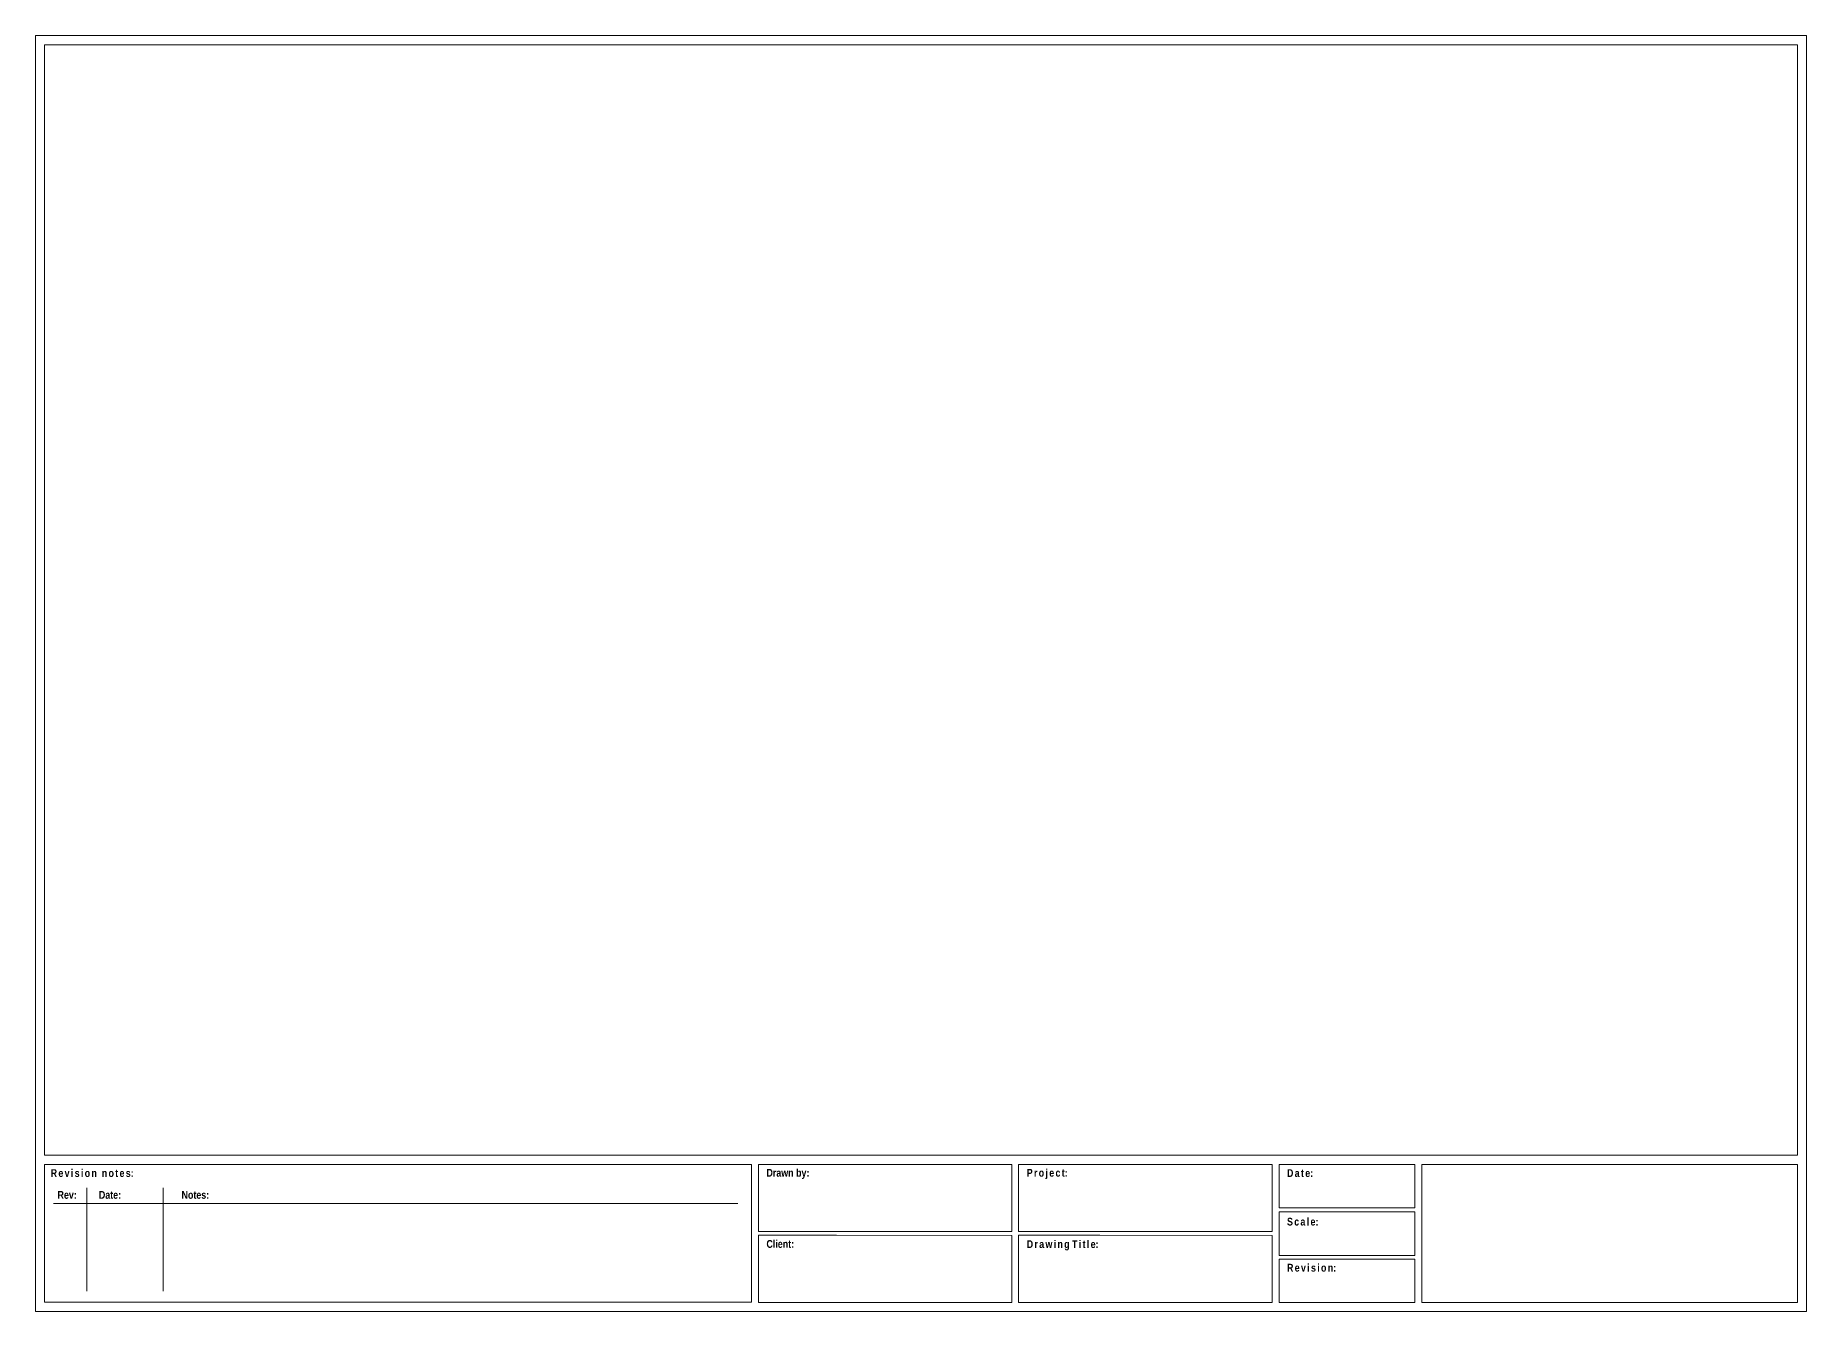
# Paper-space layout 'Layout1' of a CAD drawing. Header units: inches. Extents: x 0.2 to 14.9, y 0.2 to 10.8.
import ezdxf

# ---------------------------------------------------------------- set-up
doc = ezdxf.new("R2010")
doc.units = ezdxf.units.IN
doc.header["$MEASUREMENT"] = 0
doc.layers.add('www.cadblocksfree.com', color=7, linetype='Continuous', lineweight=0)
doc.styles.get("Standard").update_dxf_attribs({"font": 'arial.ttf'})

# ---------------------------------------------------------------- blocks, each defined once
blk = doc.blocks.new('A3 title block')
at = {"layer": 'www.cadblocksfree.com'}
for p, q in [((14.693, 10.585), (0, 10.585)), ((0, 10.585), (0, 0)), ((14.693, 0), (14.693, 10.585)), ((0.076, 1.22), (0.076, 1.128)), ((5.997, 1.22), (6.646, 1.22)), ((8.156, 1.22), (8.829, 1.22)), ((11.443, 1.22), (10.316, 1.22)), ((10.316, 1.22), (10.316, 0.86)), ((11.443, 0.86), (11.443, 1.22)), ((10.316, 0.86), (11.443, 0.86)), ((11.443, 0.826), (10.316, 0.826)), ((10.316, 0.826), (10.316, 0.466)), ((11.443, 0.466), (11.443, 0.826)), ((5.997, 0.632), (6.646, 0.632)), ((8.156, 0.632), (8.829, 0.632)), ((10.316, 0.466), (11.443, 0.466)), ((11.443, 0.435), (10.316, 0.435)), ((10.316, 0.435), (10.316, 0.076)), ((11.443, 0.076), (11.443, 0.435)), ((10.316, 0.076), (11.443, 0.076)), ((0, 0), (14.693, 0))]:
    blk.add_line(p, q, dxfattribs=at)
blk.add_lwpolyline([(14.616, 10.508), (0.076, 10.508), (0.076, 1.296), (14.616, 1.296)], close=True, dxfattribs=at)
blk.add_lwpolyline([(5.94, 0.077), (5.94, 1.22)], dxfattribs=at)
at = {"layer": 'www.cadblocksfree.com', "lineweight": 5}
for points in [[(0.15, 0.897), (5.827, 0.897)], [(0.426, 1.025), (0.426, 0.169)], [(1.06, 1.025), (1.06, 0.169)]]:
    blk.add_lwpolyline(points, dxfattribs=at)
at = {"layer": 'www.cadblocksfree.com'}
for points in [[(0.076, 1.22), (0.076, 1.22), (0.309, 1.22), (0.482, 1.22)], [(0.157, 1.22), (1.094, 1.22), (5.94, 1.22), (5.94, 1.22)], [(0.157, 1.22), (0.157, 1.22), (0.309, 1.22), (0.482, 1.22)], [(0.157, 1.22), (0.157, 1.22), (0.277, 1.22), (0.482, 1.22)], [(5.997, 1.128), (5.997, 1.135), (5.997, 1.22), (5.997, 1.22)], [(6.078, 1.22), (6.078, 1.22), (8.099, 1.22), (8.099, 1.22)], [(8.099, 1.22), (8.099, 1.22), (8.099, 0.945), (8.099, 0.664)], [(8.099, 1.22), (8.099, 1.22), (8.099, 0.664), (8.099, 0.664)], [(8.156, 1.128), (8.156, 1.135), (8.156, 1.22), (8.156, 1.22)], [(8.237, 1.22), (8.237, 1.22), (10.258, 1.22), (10.258, 1.22)], [(10.258, 1.22), (10.258, 1.22), (10.258, 0.664), (10.258, 0.664)], [(11.5, 1.22), (11.5, 1.22), (14.616, 1.22), (14.616, 1.22)], [(11.5, 0.076), (11.5, 0.076), (11.5, 1.22), (11.5, 1.22)], [(14.616, 1.22), (14.616, 1.22), (14.616, 0.076), (14.616, 0.076)], [(0.076, 0.077), (0.076, 0.077), (0.076, 1.139), (0.076, 1.139)], [(5.997, 0.664), (5.997, 0.664), (5.997, 1.134), (5.997, 1.134)], [(8.156, 0.664), (8.156, 0.664), (8.156, 1.134), (8.156, 1.134)], [(8.099, 0.664), (8.099, 0.664), (5.997, 0.664), (5.997, 0.664)], [(5.997, 0.076), (5.997, 0.076), (5.997, 0.632), (5.997, 0.632)], [(6.078, 0.632), (6.078, 0.632), (8.099, 0.63), (8.099, 0.63)], [(8.099, 0.63), (8.099, 0.63), (8.099, 0.076), (8.099, 0.076)], [(8.099, 0.63), (8.099, 0.35), (8.099, 0.077), (8.099, 0.077)], [(10.258, 0.664), (10.258, 0.664), (8.156, 0.664), (8.156, 0.664)], [(8.156, 0.076), (8.156, 0.076), (8.156, 0.632), (8.156, 0.632)], [(8.237, 0.632), (8.237, 0.632), (10.258, 0.63), (10.258, 0.63)], [(10.258, 0.63), (10.258, 0.63), (10.258, 0.076), (10.258, 0.076)], [(5.94, 0.077), (5.517, 0.077), (1.236, 0.077), (0.076, 0.077)], [(8.099, 0.076), (8.099, 0.076), (5.997, 0.076), (5.997, 0.076)], [(10.258, 0.076), (10.258, 0.076), (8.156, 0.076), (8.156, 0.076)], [(14.616, 0.076), (14.616, 0.076), (11.5, 0.076), (11.5, 0.076)]]:
    blk.add_open_spline(points, degree=3, dxfattribs=at)
at = {"layer": 'www.cadblocksfree.com', "width": 507.64975, "attachment_point": 4}
for s, insert, char_height in [('{\\fArial Narrow|b1|i0|c0|p34;\\H0.75x;R\\H0.4444x; \\H2.25x;e\\H0.4444x; \\H2.25x;v\\H0.4445x; \\H2.25x;i\\H0.4445x; \\H2.249x;s\\H0.4446x; \\H2.249x;i\\H0.4446x; \\H2.249x;o\\H0.4446x; \\H2.249x;n  n\\H0.4446x; \\H2.249x;o\\H0.4446x; \\H2.249x;t\\H0.4446x; \\H2.249x;e\\H0.4446x; \\H2.249x;s:}', (0.126, 1.148), 0.085748), ('{\\fArial Narrow|b1|i0|c0|p34;\\H0.75x;Drawn by:\\C242;\\c3539158; }', (6.064, 1.141), 0.08575), ('{\\fArial Narrow|b1|i0|c0|p34;\\H0.75x;\\C7;P\\H0.4444x; \\H2.25x;r\\H0.4444x; \\H2.25x;o\\H0.4444x; \\H2.25x;j\\H0.4444x; \\H2.25x;e\\H0.4444x; \\H2.25x;c\\H0.4444x; \\H2.25x;t\\H0.9996x;:}', (8.223, 1.141), 0.085748), ('{\\fArial Narrow|b1|i0|c0|p34;\\H0.75x;\\C7;D\\H0.4444x; \\H2.25x;a\\H0.4444x; \\H2.25x;t\\H0.4444x; \\H2.25x;e:}', (10.382, 1.148), 0.085748), ('{\\fArial Narrow|b1|i0|c0|p34;\\H0.75x;Rev:^IDate:^I^INotes:}', (0.183, 0.967), 0.08575), ('{\\fArial Narrow|b1|i0|c0|p34;\\H0.75x;S\\H0.4444x; \\H2.25x;c\\H0.4444x; \\H2.25x;a\\H0.4444x; \\H2.25x;l\\H0.4446x; \\H2.249x;e:}', (10.382, 0.745), 0.085748), ('{\\fArial Narrow|b1|i0|c0|p34;\\H0.75x;Client\\H0.998x;:}', (6.064, 0.56), 0.08575), ('{\\fArial Narrow|b1|i0|c0|p34;\\H0.75x;D\\H0.4444x; \\H2.25x;r\\H0.4444x; \\H2.25x;a\\H0.4444x; \\H2.25x;w\\H0.4444x; \\H2.25x;i\\H0.4444x; \\H2.25x;n\\H0.4444x; \\H2.25x;g T\\H0.4444x; \\H2.25x;i\\H0.4444x; \\H2.25x;t\\H0.4444x; \\H2.25x;l\\H0.4444x; \\H2.25x;e\\H0.999x;:}', (8.223, 0.549), 0.085748), ('{\\fArial Narrow|b1|i0|c0|p34;\\H0.75x;R\\H0.4444x; \\H2.25x;e\\H0.4444x; \\H2.25x;v\\H0.4444x; \\H2.25x;i\\H0.4446x; \\H2.249x;s\\H0.4446x; \\H2.249x;i\\H0.4446x; \\H2.249x;o\\H0.4446x; \\H2.249x;n:}', (10.382, 0.363), 0.085748)]:
    blk.add_mtext(s, dxfattribs=dict(at, insert=insert, char_height=char_height))

psp = doc.layouts.get("Layout1")

# ---------------------------------------------------------------- block references
psp.add_blockref('A3 title block', (0.242, 0.205))

doc.saveas('drawing.dxf')
